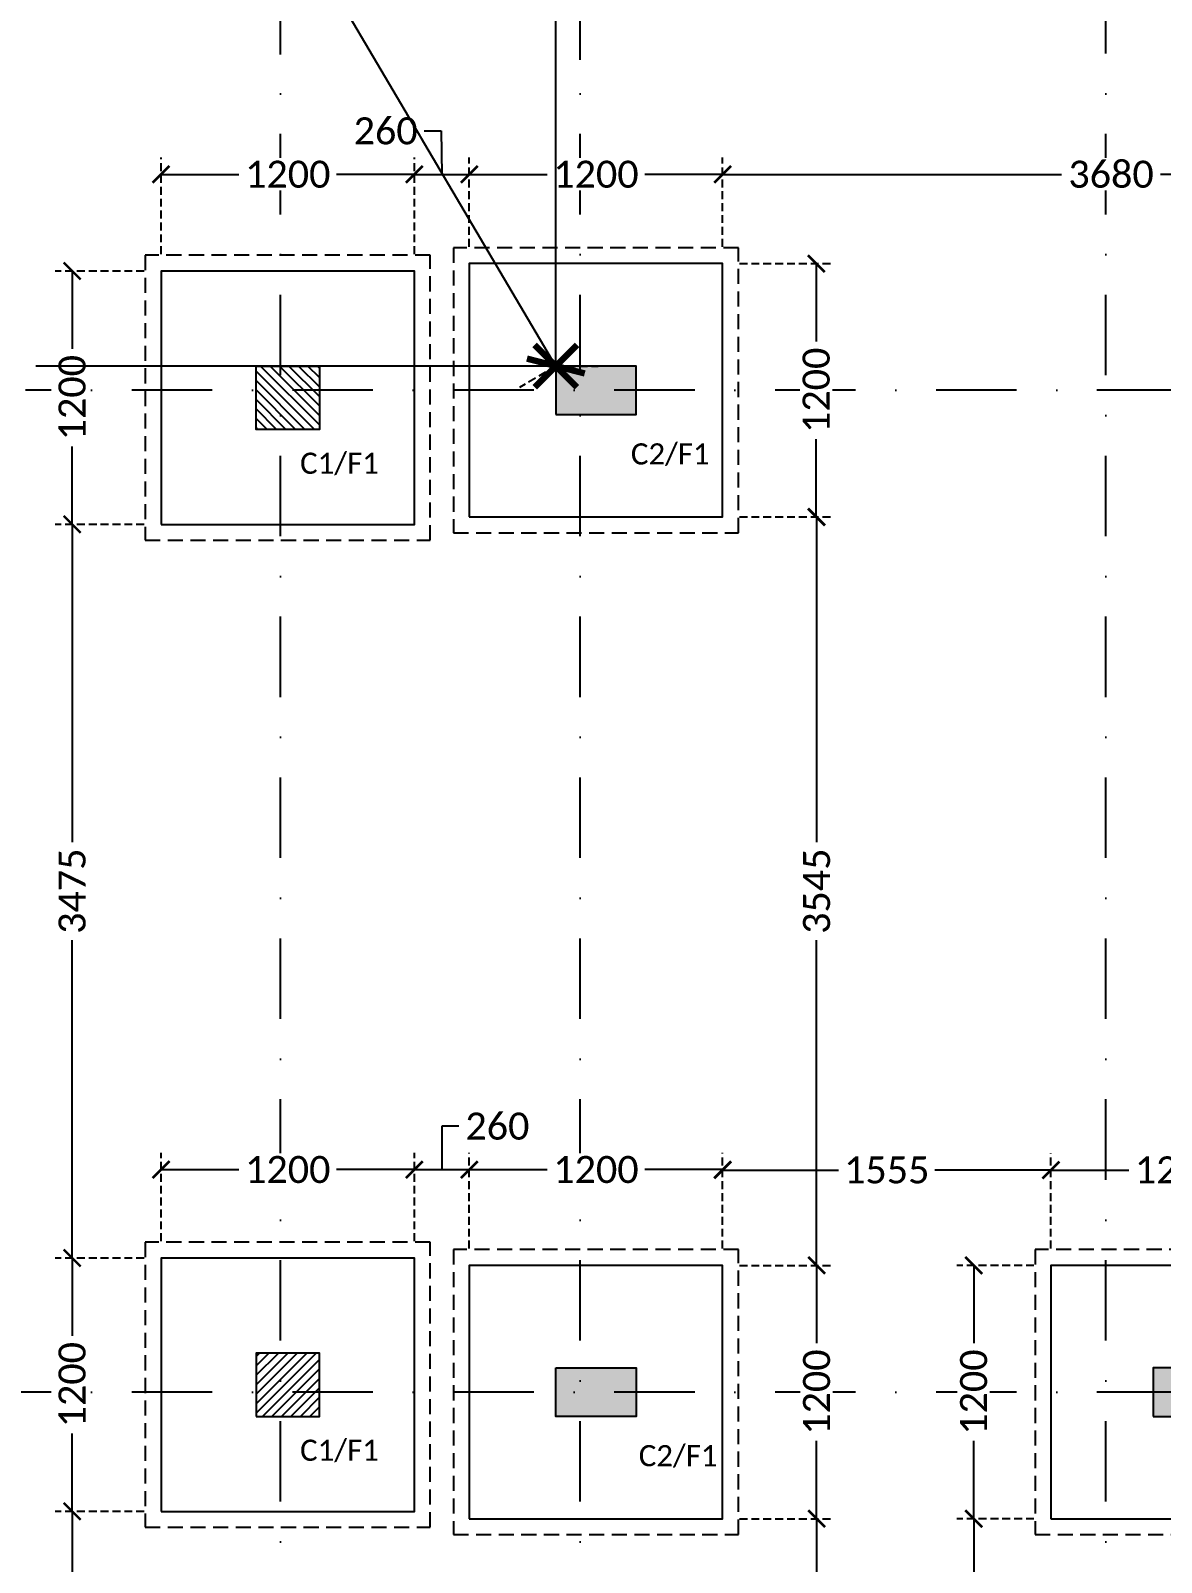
# Model space of a CAD drawing. Header units: millimetres. Extents: x -176651 to 954389, y -469666 to 486614.
# Drawn here: x 220254 to 225611, y 274068 to 281324 of the extents above; entities that cross this region are included whole.
import ezdxf
from ezdxf.xclip import XClip

# ---------------------------------------------------------------- set-up
doc = ezdxf.new("R2010")
doc.units = ezdxf.units.MM
doc.header["$LTSCALE"] = 150
doc.header["$XCLIPFRAME"] = 2
for name, pattern in [('3BHK-W(SB)$0$HIDDEN', [0.375, 0.25, -0.125]), ('DASHDOTX2', [50.8, 25.4, -12.7, 0, -12.7]), ('HIDDEN2', [4.7625, 3.175, -1.5875])]:
    doc.linetypes.add(name, pattern=pattern)
for name, color, linetype in [('ad-Column', 3, 'Continuous'), ('ad-Column Hatch', 125, 'Continuous'), ('ad-Footing line', 2, 'Continuous'), ('ad-Grid', 8, 'DASHDOTX2'), ('ad-PCC line', 8, 'HIDDEN2'), ('ad-RCC', 3, 'Continuous'), ('ad-RCC Hatch', 125, 'Continuous'), ('ad-Road', 2, 'Continuous'), ('ad-Road Hatch', 8, 'Continuous')]:
    doc.layers.add(name, color=color, linetype=linetype)
for name, color, linetype, true_color in [('ad-Dimension', 5, 'Continuous', 0x0000ff), ('ad-External Dimensions', 5, 'Continuous', 0x0000ff), ('ad-Foundation text', 6, 'Continuous', 0xff00ff)]:
    doc.layers.add(name, color=color, linetype=linetype, true_color=true_color)
doc.styles.get("Standard").update_dxf_attribs({"font": 'calibril.ttf'})
doc.dimstyles.new('A-75-DIM-INT (Framing)', dxfattribs={"dimscale": 100, "dimtxt": 1.6, "dimasz": 1, "dimexe": 1, "dimexo": 1, "dimgap": 0.5, "dimtad": 0, "dimdec": 0, "dimdsep": 46, "dimtxsty": 'Standard', "dimblk": 'ARCHTICK', "dimcen": 0.025, "dimclrd": 5, "dimclre": 5, "dimclrt": 256, "dimazin": 2, "dimtfac": 1, "dimtdec": 0, "dimtmove": 1, "dimatfit": 0, "dimldrblk": 'ARCHTICK', "dimfxl": 1, "dimfxlon": 1, "dimtfill": 1, "dimtolj": 1, "dimtzin": 0, "dimarcsym": 0})

# ---------------------------------------------------------------- blocks, each defined once
blk = doc.blocks.new('A$C4fb60e89')
at = {"layer": 'ad-Road Hatch', "ltscale": 5, "transparency": 33554687}
h = blk.add_hatch(dxfattribs=at)
h.set_pattern_fill('AR-HBONE', color=256, scale=15)
h.set_pattern_definition([(45, (-193247.7, -428758.8), (0, 2155.2615), [4572, -1524]), (135, (-192170.1, -427681.1), (2e-13, 2155.2615), [4572, -1524])])
h.paths.add_polyline_path([(175594.5, -250241), (169177.9, -249341.1), (167473.5, -249057.1), (167473.5, -138693.9), (101313.5, -138693.9), (101313.5, -199953.9), (101307.7, -237994.6), (101040.4, -268291), (101007.7, -280967.7), (101066.4, -293683.6), (101242.5, -311127.2), (100909.9, -319343.6), (100949.1, -333937.5), (100668.7, -366959.6), (100727.3, -390982.9), (100668.7, -404585.6), (100538.2, -420418.5), (100466.5, -428758.8), (92426.2, -427265.5), (92163.5, -427209.5), (92163.5, -321453.9), (24803.5, -321453.9), (24803.5, -412960.5), (15653.5, -411028.6), (15653.5, -321452.2), (-19535.1, -321452.2), (-34427.5, -319476.7), (-65207.4, -315394.6), (-171770.1, -301268.1), (-185853.9, -298333.1), (-193247.7, -296831.5), (-193244, -292907.6), (-191913.8, -285219.4), (-191838.8, -284678.8), (-183397.4, -286393.2), (-169722.9, -289242.8), (-53141.2, -304697.5), (-18730.1, -309262.2), (15653.3, -309262.2), (15653.5, 703.4), (24803.5, 1114.6), (24803.5, -129543.9), (92163.5, -129543.9), (92163.5, 15133.3), (101313.5, 17712.8), (101313.5, -129543.9), (167473.5, -129543.9), (167473.5, 35551.6), (175738, 37855), (175848.8, 28595.3), (175835.8, 25947.4), (175777.1, 14040.5), (175855.3, 2315.8), (175659.7, -18036.1), (175731.4, -34038.6), (175718.4, -46839.2), (175672.7, -63402.4), (175816.2, -82071.9), (175542.3, -106356), (175490.2, -124640.8), (175574.9, -145018.8), (175731.4, -168892), (175796.6, -181268.8), (175796.6, -192667.4), (175744.5, -208200.3), (175829.2, -223276.8), (175887.9, -234871.1)])
h.paths.add_polyline_path([(24803.5, -309263.9), (92163.5, -309263.9), (92163.5, -138693.9), (24803.5, -138693.9)], flags=16)
blk = doc.blocks.new("Plot's Boundary")
at = {"layer": 'ad-Road', "ltscale": 5}
blk.add_blockref('A$C4fb60e89', (191838.8, 428758.8), dxfattribs=at)
blk = doc.blocks.new('_ArchTick')
at = {"color": 0, "linetype": 'ByBlock', "const_width": 0.15}
blk.add_lwpolyline([(-0.5, -0.5), (0.5, 0.5)], dxfattribs=at)
blk = doc.blocks.new('*D345')
at = {"layer": 'ad-Dimension', "lineweight": -2}
for p, q in [((115, 15069.9), (115, 15574.3)), ((2605, 15194.2), (2605, 15574.3)), ((115, 15494.3), (1128, 15494.3)), ((2605, 15494.3), (1592, 15494.3))]:
    blk.add_line(p, q, dxfattribs=at)
at = {"layer": 'Defpoints', "color": 0}
for p in [(2605, 15494.3), (2605, 15114.2), (115, 14989.9)]:
    blk.add_point(p, dxfattribs=at)
at = {"layer": 'ad-Dimension', "lineweight": -2, "xscale": 80, "yscale": 80, "zscale": 80, "rotation": 180}
blk.add_blockref('_ArchTick', (115, 15494.3), dxfattribs=at)
at = {"layer": 'ad-Dimension', "lineweight": -2, "xscale": 80, "yscale": 80, "zscale": 80}
blk.add_blockref('_ArchTick', (2605, 15494.3), dxfattribs=at)
at = {"layer": 'ad-Dimension', "insert": (1360, 15494.3), "char_height": 128, "attachment_point": 5, "bg_fill": 3, "box_fill_scale": 1.1, "bg_fill_color": 257, "bg_fill_transparency": 0}
blk.add_mtext('\\A1;2490', dxfattribs=at)
blk = doc.blocks.new('*D346')
at = {"layer": 'ad-Dimension', "lineweight": -2}
for p, q in [((2695.2, 15754.6), (2775.2, 15754.6)), ((2775.2, 15754.6), (2775, 15494.3)), ((2605, 15171.2), (2605, 15574.3)), ((2945, 15194.2), (2945, 15574.3)), ((2605, 15494.3), (2945, 15494.3))]:
    blk.add_line(p, q, dxfattribs=at)
at = {"layer": 'Defpoints', "color": 0}
for p in [(2945, 15494.3), (2605, 15091.2), (2945, 15114.2)]:
    blk.add_point(p, dxfattribs=at)
at = {"layer": 'ad-Dimension', "lineweight": -2, "xscale": 80, "yscale": 80, "zscale": 80, "rotation": 180}
blk.add_blockref('_ArchTick', (2605, 15494.3), dxfattribs=at)
at = {"layer": 'ad-Dimension', "lineweight": -2, "xscale": 80, "yscale": 80, "zscale": 80}
blk.add_blockref('_ArchTick', (2945, 15494.3), dxfattribs=at)
at = {"layer": 'ad-Dimension', "insert": (2514.1, 15754.6), "char_height": 128, "attachment_point": 5, "bg_fill": 3, "box_fill_scale": 1.1, "bg_fill_color": 257, "bg_fill_transparency": 0}
blk.add_mtext('\\A1;340', dxfattribs=at)
blk = doc.blocks.new('*D343')
at = {"layer": 'ad-Dimension', "lineweight": -2}
for p, q in [((-1305, 15095.8), (-1305, 15573.5)), ((115, 15069.9), (115, 15573.5)), ((-1305, 15493.5), (-819.9, 15493.5)), ((115, 15493.5), (-370.1, 15493.5))]:
    blk.add_line(p, q, dxfattribs=at)
at = {"layer": 'Defpoints', "color": 0}
for p in [(-1305, 15493.5), (-1305, 15015.8), (115, 14989.9)]:
    blk.add_point(p, dxfattribs=at)
at = {"layer": 'ad-Dimension', "lineweight": -2, "xscale": 80, "yscale": 80, "zscale": 80, "rotation": 180}
blk.add_blockref('_ArchTick', (-1305, 15493.5), dxfattribs=at)
at = {"layer": 'ad-Dimension', "lineweight": -2, "xscale": 80, "yscale": 80, "zscale": 80}
blk.add_blockref('_ArchTick', (115, 15493.5), dxfattribs=at)
at = {"layer": 'ad-Dimension', "insert": (-595, 15493.5), "char_height": 128, "attachment_point": 5, "bg_fill": 3, "box_fill_scale": 1.1, "bg_fill_color": 257, "bg_fill_transparency": 0}
blk.add_mtext('\\A1;1420', dxfattribs=at)
blk = doc.blocks.new('zw$6AA0')
at = {"layer": 'ad-Column Hatch', "transparency": 33554687}
h = blk.add_hatch(color=256, dxfattribs=at)
h.dxf.hatch_style = 1
h.paths.add_polyline_path([(0, -230), (380, -230), (380, 0), (0, 0)])
at = {"layer": 'ad-Column'}
blk.add_lwpolyline([(0, -230), (380, -230), (380, 0), (0, 0)], close=True, dxfattribs=at)
blk = doc.blocks.new('zw$C199')
at = {"layer": 'ad-Column Hatch', "transparency": 33554687}
h = blk.add_hatch(color=256, dxfattribs=at)
h.dxf.hatch_style = 1
h.paths.add_polyline_path([(0, 0), (230, 0), (230, 230), (0, 230)])
at = {"layer": 'ad-Column'}
blk.add_lwpolyline([(0, 0), (230, 0), (230, 230), (0, 230)], close=True, dxfattribs=at)
blk = doc.blocks.new('A$C42b14ea2')
at = {"layer": 'ad-RCC Hatch', "transparency": 33554687}
h = blk.add_hatch(dxfattribs=at)
h.set_pattern_fill('ANSI31', color=256, scale=10)
h.set_pattern_definition([(45, (13250, 8645), (-22.45064, 22.45064), [])])
h.paths.add_polyline_path([(0, 0), (300, 0), (300, 300), (0, 300)])
at = {"layer": 'ad-RCC'}
blk.add_lwpolyline([(0, 0), (300, 0), (300, 300), (0, 300)], close=True, dxfattribs=at)
blk = doc.blocks.new('1625W_Columns')
at = {"layer": 'ad-Column'}
for name, p, rotation in [('zw$6AA0', (0, 13620), 359.9999999999993), ('zw$C199', (2830, 8645), 359.9999999999999)]:
    blk.add_blockref(name, p, dxfattribs=dict(at, rotation=rotation))
at = {"layer": 'ad-Column', "xscale": -1, "rotation": 179.9999999999999}
blk.add_blockref('zw$6AA0', (0, 8645), dxfattribs=at)
at = {"layer": 'ad-RCC', "xscale": -1, "rotation": 180}
blk.add_blockref('A$C42b14ea2', (-1420, 13620), dxfattribs=at)
at = {"layer": 'ad-RCC'}
blk.add_blockref('A$C42b14ea2', (-1420, 8645), dxfattribs=at)
blk = doc.blocks.new('*D25')
at = {"layer": 'ad-External Dimensions', "lineweight": -2}
for p, q in [((-623.1, 14733.3), (-543.1, 14733.3)), ((-543.1, 14733.3), (-540, 14527.9)), ((-670, 14527.9), (-410, 14527.9))]:
    blk.add_line(p, q, dxfattribs=at)
at = {"layer": 'ad-External Dimensions', "linetype": '3BHK-W(SB)$0$HIDDEN', "lineweight": -2}
for p, q in [((-670, 14150), (-670, 14607.9)), ((-410, 14185), (-410, 14607.9))]:
    blk.add_line(p, q, dxfattribs=at)
at = {"layer": 'Defpoints', "color": 0}
for p in [(-410, 14527.9), (-410, 14105), (-670, 14070)]:
    blk.add_point(p, dxfattribs=at)
at = {"layer": 'ad-External Dimensions', "lineweight": -2, "xscale": 80, "yscale": 80, "zscale": 80, "rotation": 180}
blk.add_blockref('_ArchTick', (-670, 14527.9), dxfattribs=at)
at = {"layer": 'ad-External Dimensions', "lineweight": -2, "xscale": 80, "yscale": 80, "zscale": 80}
blk.add_blockref('_ArchTick', (-410, 14527.9), dxfattribs=at)
at = {"layer": 'ad-External Dimensions', "insert": (-806.2, 14733.3), "char_height": 128, "attachment_point": 5, "bg_fill": 3, "box_fill_scale": 1.1, "bg_fill_color": 257, "bg_fill_transparency": 0}
blk.add_mtext('\\A1;260', dxfattribs=at)
blk = doc.blocks.new('*D26')
at = {"layer": 'ad-External Dimensions', "linetype": '3BHK-W(SB)$0$HIDDEN', "lineweight": -2}
for p, q in [((-410, 14185), (-410, 14607.9)), ((790, 14185), (790, 14607.9))]:
    blk.add_line(p, q, dxfattribs=at)
at = {"layer": 'ad-External Dimensions', "lineweight": -2}
for p, q in [((-410, 14527.9), (-41.2, 14527.9)), ((790, 14527.9), (421.2, 14527.9))]:
    blk.add_line(p, q, dxfattribs=at)
at = {"layer": 'Defpoints', "color": 0}
for p in [(790, 14527.9), (-410, 14105), (790, 14105)]:
    blk.add_point(p, dxfattribs=at)
at = {"layer": 'ad-External Dimensions', "lineweight": -2, "xscale": 80, "yscale": 80, "zscale": 80, "rotation": 180}
blk.add_blockref('_ArchTick', (-410, 14527.9), dxfattribs=at)
at = {"layer": 'ad-External Dimensions', "lineweight": -2, "xscale": 80, "yscale": 80, "zscale": 80}
blk.add_blockref('_ArchTick', (790, 14527.9), dxfattribs=at)
at = {"layer": 'ad-External Dimensions', "insert": (190, 14527.9), "char_height": 128, "attachment_point": 5, "bg_fill": 3, "box_fill_scale": 1.1, "bg_fill_color": 257, "bg_fill_transparency": 0}
blk.add_mtext('\\A1;1200', dxfattribs=at)
blk = doc.blocks.new('*D27')
at = {"layer": 'ad-External Dimensions', "linetype": '3BHK-W(SB)$0$HIDDEN', "lineweight": -2}
for p, q in [((-1870, 14150), (-1870, 14607.9)), ((-670, 14150), (-670, 14607.9))]:
    blk.add_line(p, q, dxfattribs=at)
at = {"layer": 'ad-External Dimensions', "lineweight": -2}
for p, q in [((-1870, 14527.9), (-1501.2, 14527.9)), ((-670, 14527.9), (-1038.8, 14527.9))]:
    blk.add_line(p, q, dxfattribs=at)
at = {"layer": 'Defpoints', "color": 0}
for p in [(-1870, 14527.9), (-1870, 14070), (-670, 14070)]:
    blk.add_point(p, dxfattribs=at)
at = {"layer": 'ad-External Dimensions', "lineweight": -2, "xscale": 80, "yscale": 80, "zscale": 80, "rotation": 180}
blk.add_blockref('_ArchTick', (-1870, 14527.9), dxfattribs=at)
at = {"layer": 'ad-External Dimensions', "lineweight": -2, "xscale": 80, "yscale": 80, "zscale": 80}
blk.add_blockref('_ArchTick', (-670, 14527.9), dxfattribs=at)
at = {"layer": 'ad-External Dimensions', "insert": (-1270, 14527.9), "char_height": 128, "attachment_point": 5, "bg_fill": 3, "box_fill_scale": 1.1, "bg_fill_color": 257, "bg_fill_transparency": 0}
blk.add_mtext('\\A1;1200', dxfattribs=at)
blk = doc.blocks.new('*D28')
at = {"layer": 'ad-External Dimensions', "linetype": '3BHK-W(SB)$0$HIDDEN', "lineweight": -2}
for p, q in [((790, 14185), (790, 14607.9)), ((4470, 14185), (4470, 14607.9))]:
    blk.add_line(p, q, dxfattribs=at)
at = {"layer": 'ad-External Dimensions', "lineweight": -2}
for p, q in [((790, 14527.9), (2395, 14527.9)), ((4470, 14527.9), (2865, 14527.9))]:
    blk.add_line(p, q, dxfattribs=at)
at = {"layer": 'Defpoints', "color": 0}
for p in [(4470, 14527.9), (790, 14105), (4470, 14105)]:
    blk.add_point(p, dxfattribs=at)
at = {"layer": 'ad-External Dimensions', "lineweight": -2, "xscale": 80, "yscale": 80, "zscale": 80, "rotation": 180}
blk.add_blockref('_ArchTick', (790, 14527.9), dxfattribs=at)
at = {"layer": 'ad-External Dimensions', "lineweight": -2, "xscale": 80, "yscale": 80, "zscale": 80}
blk.add_blockref('_ArchTick', (4470, 14527.9), dxfattribs=at)
at = {"layer": 'ad-External Dimensions', "insert": (2630, 14527.9), "char_height": 128, "attachment_point": 5, "bg_fill": 3, "box_fill_scale": 1.1, "bg_fill_color": 257, "bg_fill_transparency": 0}
blk.add_mtext('\\A1;3680', dxfattribs=at)
blk = doc.blocks.new('*D29')
at = {"layer": 'ad-External Dimensions', "linetype": '3BHK-W(SB)$0$HIDDEN', "lineweight": -2}
for p, q in [((-1950, 14070), (-2371.1, 14070)), ((-1950, 12870), (-2371.1, 12870))]:
    blk.add_line(p, q, dxfattribs=at)
at = {"layer": 'ad-External Dimensions', "lineweight": -2}
for p, q in [((-2291.1, 14070), (-2291.1, 13701.2)), ((-2291.1, 12870), (-2291.1, 13238.8))]:
    blk.add_line(p, q, dxfattribs=at)
at = {"layer": 'Defpoints', "color": 0}
for p in [(-1870, 14070), (-2291.1, 12870), (-1870, 12870)]:
    blk.add_point(p, dxfattribs=at)
at = {"layer": 'ad-External Dimensions', "lineweight": -2, "xscale": 80, "yscale": 80, "zscale": 80}
for p, rotation in [((-2291.1, 14070), 90), ((-2291.1, 12870), 270)]:
    blk.add_blockref('_ArchTick', p, dxfattribs=dict(at, rotation=rotation))
at = {"layer": 'ad-External Dimensions', "insert": (-2291.1, 13470), "char_height": 128, "attachment_point": 5, "rotation": 90, "bg_fill": 3, "box_fill_scale": 1.1, "bg_fill_color": 257, "bg_fill_transparency": 0}
blk.add_mtext('\\A1;1200', dxfattribs=at)
blk = doc.blocks.new('*D30')
at = {"layer": 'ad-External Dimensions', "linetype": '3BHK-W(SB)$0$HIDDEN', "lineweight": -2}
for p, q in [((-1950, 12870), (-2371.1, 12870)), ((-1950, 9395), (-2371.1, 9395))]:
    blk.add_line(p, q, dxfattribs=at)
at = {"layer": 'ad-External Dimensions', "lineweight": -2}
for p, q in [((-2291.1, 12870), (-2291.1, 11364.7)), ((-2291.1, 9395), (-2291.1, 10900.3))]:
    blk.add_line(p, q, dxfattribs=at)
at = {"layer": 'Defpoints', "color": 0}
for p in [(-1870, 12870), (-2291.1, 9395), (-1870, 9395)]:
    blk.add_point(p, dxfattribs=at)
at = {"layer": 'ad-External Dimensions', "lineweight": -2, "xscale": 80, "yscale": 80, "zscale": 80}
for p, rotation in [((-2291.1, 12870), 90), ((-2291.1, 9395), 270)]:
    blk.add_blockref('_ArchTick', p, dxfattribs=dict(at, rotation=rotation))
at = {"layer": 'ad-External Dimensions', "insert": (-2291.1, 11132.5), "char_height": 128, "attachment_point": 5, "rotation": 90, "bg_fill": 3, "box_fill_scale": 1.1, "bg_fill_color": 257, "bg_fill_transparency": 0}
blk.add_mtext('\\A1;3475', dxfattribs=at)
blk = doc.blocks.new('*D31')
at = {"layer": 'ad-External Dimensions', "linetype": '3BHK-W(SB)$0$HIDDEN', "lineweight": -2}
for p, q in [((-1950, 9395), (-2371.1, 9395)), ((-1950, 8195), (-2371.1, 8195))]:
    blk.add_line(p, q, dxfattribs=at)
at = {"layer": 'ad-External Dimensions', "lineweight": -2}
for p, q in [((-2291.1, 9395), (-2291.1, 9026.2)), ((-2291.1, 8195), (-2291.1, 8563.8))]:
    blk.add_line(p, q, dxfattribs=at)
at = {"layer": 'Defpoints', "color": 0}
for p in [(-1870, 9395), (-2291.1, 8195), (-1870, 8195)]:
    blk.add_point(p, dxfattribs=at)
at = {"layer": 'ad-External Dimensions', "lineweight": -2, "xscale": 80, "yscale": 80, "zscale": 80}
for p, rotation in [((-2291.1, 9395), 90), ((-2291.1, 8195), 270)]:
    blk.add_blockref('_ArchTick', p, dxfattribs=dict(at, rotation=rotation))
at = {"layer": 'ad-External Dimensions', "insert": (-2291.1, 8795), "char_height": 128, "attachment_point": 5, "rotation": 90, "bg_fill": 3, "box_fill_scale": 1.1, "bg_fill_color": 257, "bg_fill_transparency": 0}
blk.add_mtext('\\A1;1200', dxfattribs=at)
blk = doc.blocks.new('*D32')
at = {"layer": 'ad-External Dimensions', "linetype": '3BHK-W(SB)$0$HIDDEN', "lineweight": -2}
for p, q in [((-1950, 8195), (-2371.1, 8195)), ((-1491.1, 5230), (-2371.1, 5230))]:
    blk.add_line(p, q, dxfattribs=at)
at = {"layer": 'ad-External Dimensions', "lineweight": -2}
for p, q in [((-2291.1, 8195), (-2291.1, 6944)), ((-2291.1, 5230), (-2291.1, 6481))]:
    blk.add_line(p, q, dxfattribs=at)
at = {"layer": 'Defpoints', "color": 0}
for p in [(-1870, 8195), (-2291.1, 5230), (-410, 5230)]:
    blk.add_point(p, dxfattribs=at)
at = {"layer": 'ad-External Dimensions', "lineweight": -2, "xscale": 80, "yscale": 80, "zscale": 80}
for p, rotation in [((-2291.1, 8195), 90), ((-2291.1, 5230), 270)]:
    blk.add_blockref('_ArchTick', p, dxfattribs=dict(at, rotation=rotation))
at = {"layer": 'ad-External Dimensions', "insert": (-2291.1, 6712.5), "char_height": 128, "attachment_point": 5, "rotation": 90, "bg_fill": 3, "box_fill_scale": 1.1, "bg_fill_color": 257, "bg_fill_transparency": 0}
blk.add_mtext('\\A1;2965', dxfattribs=at)
blk = doc.blocks.new('*D56')
at = {"layer": 'ad-External Dimensions', "linetype": '3BHK-W(SB)$0$HIDDEN', "lineweight": -2}
for p, q in [((870, 8160), (1315.5, 8160)), ((870, 5230), (1315.5, 5230))]:
    blk.add_line(p, q, dxfattribs=at)
at = {"layer": 'ad-External Dimensions', "lineweight": -2}
for p, q in [((1235.5, 8160), (1235.5, 6929.2)), ((1235.5, 5230), (1235.5, 6460.8))]:
    blk.add_line(p, q, dxfattribs=at)
at = {"layer": 'Defpoints', "color": 0}
for p in [(790, 8160), (790, 5230), (1235.5, 5230)]:
    blk.add_point(p, dxfattribs=at)
at = {"layer": 'ad-External Dimensions', "lineweight": -2, "xscale": 80, "yscale": 80, "zscale": 80}
for p, rotation in [((1235.5, 8160), 90), ((1235.5, 5230), 270)]:
    blk.add_blockref('_ArchTick', p, dxfattribs=dict(at, rotation=rotation))
at = {"layer": 'ad-External Dimensions', "insert": (1235.5, 6695), "char_height": 128, "attachment_point": 5, "rotation": 90, "bg_fill": 3, "box_fill_scale": 1.1, "bg_fill_color": 257, "bg_fill_transparency": 0}
blk.add_mtext('\\A1;2930', dxfattribs=at)
blk = doc.blocks.new('*D57')
at = {"layer": 'ad-External Dimensions', "linetype": '3BHK-W(SB)$0$HIDDEN', "lineweight": -2}
for p, q in [((870, 12905), (1315.5, 12905)), ((870, 9360), (1315.5, 9360))]:
    blk.add_line(p, q, dxfattribs=at)
at = {"layer": 'ad-External Dimensions', "lineweight": -2}
for p, q in [((1235.5, 12905), (1235.5, 11364.7)), ((1235.5, 9360), (1235.5, 10900.3))]:
    blk.add_line(p, q, dxfattribs=at)
at = {"layer": 'Defpoints', "color": 0}
for p in [(790, 12905), (790, 9360), (1235.5, 9360)]:
    blk.add_point(p, dxfattribs=at)
at = {"layer": 'ad-External Dimensions', "lineweight": -2, "xscale": 80, "yscale": 80, "zscale": 80}
for p, rotation in [((1235.5, 12905), 90), ((1235.5, 9360), 270)]:
    blk.add_blockref('_ArchTick', p, dxfattribs=dict(at, rotation=rotation))
at = {"layer": 'ad-External Dimensions', "insert": (1235.5, 11132.5), "char_height": 128, "attachment_point": 5, "rotation": 90, "bg_fill": 3, "box_fill_scale": 1.1, "bg_fill_color": 257, "bg_fill_transparency": 0}
blk.add_mtext('\\A1;3545', dxfattribs=at)
blk = doc.blocks.new('*D58')
at = {"layer": 'ad-External Dimensions', "linetype": '3BHK-W(SB)$0$HIDDEN', "lineweight": -2}
for p, q in [((870, 14105), (1313.6, 14105)), ((870, 12905), (1313.6, 12905))]:
    blk.add_line(p, q, dxfattribs=at)
at = {"layer": 'ad-External Dimensions', "lineweight": -2}
for p, q in [((1233.6, 14105), (1233.6, 13736.2)), ((1233.6, 12905), (1233.6, 13273.8))]:
    blk.add_line(p, q, dxfattribs=at)
at = {"layer": 'Defpoints', "color": 0}
for p in [(790, 14105), (1233.6, 14105), (790, 12905)]:
    blk.add_point(p, dxfattribs=at)
at = {"layer": 'ad-External Dimensions', "lineweight": -2, "xscale": 80, "yscale": 80, "zscale": 80}
for p, rotation in [((1233.6, 14105), 90), ((1233.6, 12905), 270)]:
    blk.add_blockref('_ArchTick', p, dxfattribs=dict(at, rotation=rotation))
at = {"layer": 'ad-External Dimensions', "insert": (1233.6, 13505), "char_height": 128, "attachment_point": 5, "rotation": 90, "bg_fill": 3, "box_fill_scale": 1.1, "bg_fill_color": 257, "bg_fill_transparency": 0}
blk.add_mtext('\\A1;1200', dxfattribs=at)
blk = doc.blocks.new('*D73')
at = {"layer": 'ad-External Dimensions', "linetype": '3BHK-W(SB)$0$HIDDEN', "lineweight": -2}
for p, q in [((-1870, 9475), (-1870, 9893.7)), ((-670, 9475), (-670, 9893.7))]:
    blk.add_line(p, q, dxfattribs=at)
at = {"layer": 'ad-External Dimensions', "lineweight": -2}
for p, q in [((-1870, 9813.7), (-1501.2, 9813.7)), ((-670, 9813.7), (-1038.8, 9813.7))]:
    blk.add_line(p, q, dxfattribs=at)
at = {"layer": 'Defpoints', "color": 0}
for p in [(-1870, 9813.7), (-1870, 9395), (-670, 9395)]:
    blk.add_point(p, dxfattribs=at)
at = {"layer": 'ad-External Dimensions', "lineweight": -2, "xscale": 80, "yscale": 80, "zscale": 80, "rotation": 180}
blk.add_blockref('_ArchTick', (-1870, 9813.7), dxfattribs=at)
at = {"layer": 'ad-External Dimensions', "lineweight": -2, "xscale": 80, "yscale": 80, "zscale": 80}
blk.add_blockref('_ArchTick', (-670, 9813.7), dxfattribs=at)
at = {"layer": 'ad-External Dimensions', "insert": (-1270, 9813.7), "char_height": 128, "attachment_point": 5, "bg_fill": 3, "box_fill_scale": 1.1, "bg_fill_color": 257, "bg_fill_transparency": 0}
blk.add_mtext('\\A1;1200', dxfattribs=at)
blk = doc.blocks.new('*D85')
at = {"layer": 'ad-External Dimensions', "linetype": '3BHK-W(SB)$0$HIDDEN', "lineweight": -2}
for p, q in [((-410, 9440), (-410, 9893.7)), ((790, 9440), (790, 9893.7))]:
    blk.add_line(p, q, dxfattribs=at)
at = {"layer": 'ad-External Dimensions', "lineweight": -2}
for p, q in [((-410, 9813.7), (-41.2, 9813.7)), ((790, 9813.7), (421.2, 9813.7))]:
    blk.add_line(p, q, dxfattribs=at)
at = {"layer": 'Defpoints', "color": 0}
for p in [(790, 9813.7), (-410, 9360), (790, 9360)]:
    blk.add_point(p, dxfattribs=at)
at = {"layer": 'ad-External Dimensions', "lineweight": -2, "xscale": 80, "yscale": 80, "zscale": 80, "rotation": 180}
blk.add_blockref('_ArchTick', (-410, 9813.7), dxfattribs=at)
at = {"layer": 'ad-External Dimensions', "lineweight": -2, "xscale": 80, "yscale": 80, "zscale": 80}
blk.add_blockref('_ArchTick', (790, 9813.7), dxfattribs=at)
at = {"layer": 'ad-External Dimensions', "insert": (190, 9813.7), "char_height": 128, "attachment_point": 5, "bg_fill": 3, "box_fill_scale": 1.1, "bg_fill_color": 257, "bg_fill_transparency": 0}
blk.add_mtext('\\A1;1200', dxfattribs=at)
blk = doc.blocks.new('*D86')
at = {"layer": 'ad-External Dimensions', "lineweight": -2}
for p, q in [((-460, 10019.1), (-540, 10019.1)), ((-540, 10019.1), (-540, 9813.7)), ((-670, 9813.7), (-410, 9813.7))]:
    blk.add_line(p, q, dxfattribs=at)
at = {"layer": 'ad-External Dimensions', "linetype": '3BHK-W(SB)$0$HIDDEN', "lineweight": -2}
for p, q in [((-670, 9475), (-670, 9893.7)), ((-410, 9440), (-410, 9893.7))]:
    blk.add_line(p, q, dxfattribs=at)
at = {"layer": 'Defpoints', "color": 0}
for p in [(-410, 9813.7), (-670, 9395), (-410, 9360)]:
    blk.add_point(p, dxfattribs=at)
at = {"layer": 'ad-External Dimensions', "lineweight": -2, "xscale": 80, "yscale": 80, "zscale": 80, "rotation": 180}
blk.add_blockref('_ArchTick', (-670, 9813.7), dxfattribs=at)
at = {"layer": 'ad-External Dimensions', "lineweight": -2, "xscale": 80, "yscale": 80, "zscale": 80}
blk.add_blockref('_ArchTick', (-410, 9813.7), dxfattribs=at)
at = {"layer": 'ad-External Dimensions', "insert": (-276.9, 10019.1), "char_height": 128, "attachment_point": 5, "bg_fill": 3, "box_fill_scale": 1.1, "bg_fill_color": 257, "bg_fill_transparency": 0}
blk.add_mtext('\\A1;260', dxfattribs=at)
blk = doc.blocks.new('*D87')
at = {"layer": 'ad-External Dimensions', "linetype": '3BHK-W(SB)$0$HIDDEN', "lineweight": -2}
for p, q in [((790, 9440), (790, 9891.8)), ((2345, 9440), (2345, 9891.8))]:
    blk.add_line(p, q, dxfattribs=at)
at = {"layer": 'ad-External Dimensions', "lineweight": -2}
for p, q in [((790, 9811.8), (1339, 9811.8)), ((2345, 9811.8), (1796, 9811.8))]:
    blk.add_line(p, q, dxfattribs=at)
at = {"layer": 'Defpoints', "color": 0}
for p in [(2345, 9811.8), (790, 9360), (2345, 9360)]:
    blk.add_point(p, dxfattribs=at)
at = {"layer": 'ad-External Dimensions', "lineweight": -2, "xscale": 80, "yscale": 80, "zscale": 80, "rotation": 180}
blk.add_blockref('_ArchTick', (790, 9811.8), dxfattribs=at)
at = {"layer": 'ad-External Dimensions', "lineweight": -2, "xscale": 80, "yscale": 80, "zscale": 80}
blk.add_blockref('_ArchTick', (2345, 9811.8), dxfattribs=at)
at = {"layer": 'ad-External Dimensions', "insert": (1567.5, 9811.8), "char_height": 128, "attachment_point": 5, "bg_fill": 3, "box_fill_scale": 1.1, "bg_fill_color": 257, "bg_fill_transparency": 0}
blk.add_mtext('\\A1;1555', dxfattribs=at)
blk = doc.blocks.new('*D88')
at = {"layer": 'ad-External Dimensions', "linetype": '3BHK-W(SB)$0$HIDDEN', "lineweight": -2}
for p, q in [((2345, 9440), (2345, 9891.8)), ((3545, 9440), (3545, 9891.8))]:
    blk.add_line(p, q, dxfattribs=at)
at = {"layer": 'ad-External Dimensions', "lineweight": -2}
for p, q in [((2345, 9811.8), (2713.8, 9811.8)), ((3545, 9811.8), (3176.2, 9811.8))]:
    blk.add_line(p, q, dxfattribs=at)
at = {"layer": 'Defpoints', "color": 0}
for p in [(3545, 9811.8), (2345, 9360), (3545, 9360)]:
    blk.add_point(p, dxfattribs=at)
at = {"layer": 'ad-External Dimensions', "lineweight": -2, "xscale": 80, "yscale": 80, "zscale": 80, "rotation": 180}
blk.add_blockref('_ArchTick', (2345, 9811.8), dxfattribs=at)
at = {"layer": 'ad-External Dimensions', "lineweight": -2, "xscale": 80, "yscale": 80, "zscale": 80}
blk.add_blockref('_ArchTick', (3545, 9811.8), dxfattribs=at)
at = {"layer": 'ad-External Dimensions', "insert": (2945, 9811.8), "char_height": 128, "attachment_point": 5, "bg_fill": 3, "box_fill_scale": 1.1, "bg_fill_color": 257, "bg_fill_transparency": 0}
blk.add_mtext('\\A1;1200', dxfattribs=at)
blk = doc.blocks.new('*D108')
at = {"layer": 'ad-External Dimensions', "linetype": '3BHK-W(SB)$0$HIDDEN', "lineweight": -2}
for p, q in [((870, 9360), (1315.5, 9360)), ((870, 8160), (1315.5, 8160))]:
    blk.add_line(p, q, dxfattribs=at)
at = {"layer": 'ad-External Dimensions', "lineweight": -2}
for p, q in [((1235.5, 9360), (1235.5, 8991.2)), ((1235.5, 8160), (1235.5, 8528.8))]:
    blk.add_line(p, q, dxfattribs=at)
at = {"layer": 'Defpoints', "color": 0}
for p in [(790, 9360), (1235.5, 9360), (790, 8160)]:
    blk.add_point(p, dxfattribs=at)
at = {"layer": 'ad-External Dimensions', "lineweight": -2, "xscale": 80, "yscale": 80, "zscale": 80}
for p, rotation in [((1235.5, 9360), 90), ((1235.5, 8160), 270)]:
    blk.add_blockref('_ArchTick', p, dxfattribs=dict(at, rotation=rotation))
at = {"layer": 'ad-External Dimensions', "insert": (1235.5, 8760), "char_height": 128, "attachment_point": 5, "rotation": 90, "bg_fill": 3, "box_fill_scale": 1.1, "bg_fill_color": 257, "bg_fill_transparency": 0}
blk.add_mtext('\\A1;1200', dxfattribs=at)
blk = doc.blocks.new('*D110')
at = {"layer": 'ad-External Dimensions', "linetype": '3BHK-W(SB)$0$HIDDEN', "lineweight": -2}
for p, q in [((2265, 9360), (1899.4, 9360)), ((2265, 8160), (1899.4, 8160))]:
    blk.add_line(p, q, dxfattribs=at)
at = {"layer": 'ad-External Dimensions', "lineweight": -2}
for p, q in [((1979.4, 9360), (1979.4, 8991.2)), ((1979.4, 8160), (1979.4, 8528.8))]:
    blk.add_line(p, q, dxfattribs=at)
at = {"layer": 'Defpoints', "color": 0}
for p in [(2345, 9360), (1979.4, 8160), (2345, 8160)]:
    blk.add_point(p, dxfattribs=at)
at = {"layer": 'ad-External Dimensions', "lineweight": -2, "xscale": 80, "yscale": 80, "zscale": 80}
for p, rotation in [((1979.4, 9360), 90), ((1979.4, 8160), 270)]:
    blk.add_blockref('_ArchTick', p, dxfattribs=dict(at, rotation=rotation))
at = {"layer": 'ad-External Dimensions', "insert": (1979.4, 8760), "char_height": 128, "attachment_point": 5, "rotation": 90, "bg_fill": 3, "box_fill_scale": 1.1, "bg_fill_color": 257, "bg_fill_transparency": 0}
blk.add_mtext('\\A1;1200', dxfattribs=at)
blk = doc.blocks.new('*D111')
at = {"layer": 'ad-External Dimensions', "linetype": '3BHK-W(SB)$0$HIDDEN', "lineweight": -2}
for p, q in [((2265, 8160), (1899.4, 8160)), ((2265, 5230), (1899.4, 5230))]:
    blk.add_line(p, q, dxfattribs=at)
at = {"layer": 'ad-External Dimensions', "lineweight": -2}
for p, q in [((1979.4, 8160), (1979.4, 6929.2)), ((1979.4, 5230), (1979.4, 6460.8))]:
    blk.add_line(p, q, dxfattribs=at)
at = {"layer": 'Defpoints', "color": 0}
for p in [(2345, 8160), (1979.4, 5230), (2345, 5230)]:
    blk.add_point(p, dxfattribs=at)
at = {"layer": 'ad-External Dimensions', "lineweight": -2, "xscale": 80, "yscale": 80, "zscale": 80}
for p, rotation in [((1979.4, 8160), 90), ((1979.4, 5230), 270)]:
    blk.add_blockref('_ArchTick', p, dxfattribs=dict(at, rotation=rotation))
at = {"layer": 'ad-External Dimensions', "insert": (1979.4, 6695), "char_height": 128, "attachment_point": 5, "rotation": 90, "bg_fill": 3, "box_fill_scale": 1.1, "bg_fill_color": 257, "bg_fill_transparency": 0}
blk.add_mtext('\\A1;2930', dxfattribs=at)
blk = doc.blocks.new('A$C26f4352e')
at = {"layer": 'ad-Foundation text', "char_height": 100, "width": 349.312, "attachment_point": 5}
for s, insert in [('\\pxt5;C2/F1', (-11578, -419.5)), ('\\pxt5;C1/F1', (-13145, -463.7)), ('\\pxt5;C1/F1', (-13145, -5138.7)), ('\\pxt5;C2/F1', (-11540.7, -5164.5))]:
    blk.add_mtext(s, dxfattribs=dict(at, insert=insert))
blk = doc.blocks.new('A$Cf8271b05')
at = {"layer": 'ad-Footing line'}
for points in [[(-1870, -520), (-670, -520), (-670, 680), (-1870, 680)], [(-410, -485), (790, -485), (790, 715), (-410, 715)], [(-1870, -5195), (-670, -5195), (-670, -3995), (-1870, -3995)], [(-410, -5230), (790, -5230), (790, -4030), (-410, -4030)], [(2345, -5230), (3545, -5230), (3545, -4030), (2345, -4030)]]:
    blk.add_lwpolyline(points, close=True, dxfattribs=at)
at = {"layer": 'ad-PCC line', "ltscale": 0.15}
for points in [[(-1945, -595), (-595, -595), (-595, 755), (-1945, 755)], [(-485, -560), (865, -560), (865, 790), (-485, 790)], [(-1945, -5270), (-595, -5270), (-595, -3920), (-1945, -3920)], [(-485, -5305), (865, -5305), (865, -3955), (-485, -3955)], [(2270, -5305), (3620, -5305), (3620, -3955), (2270, -3955)]]:
    blk.add_lwpolyline(points, close=True, dxfattribs=at)
blk = doc.blocks.new('*D19')
at = {"layer": 'ad-Dimension', "linetype": '3BHK-W(SB)$0$HIDDEN', "lineweight": -2, "transparency": 16777216}
for p, q in [((216642.3, 281734.9), (216642.3, 279534.9)), ((222742.3, 279734.9), (222742.3, 279934.9))]:
    blk.add_line(p, q, dxfattribs=at)
at = {"layer": 'ad-Dimension', "lineweight": -2, "transparency": 16777216}
for p, q in [((216642.3, 279734.9), (219105.6, 279734.9)), ((222742.3, 279734.9), (220278.9, 279734.9))]:
    blk.add_line(p, q, dxfattribs=at)
at = {"layer": 'Defpoints', "color": 0, "transparency": 16777216}
for p in [(216642.3, 290064.9), (216642.3, 279734.9), (222742.3, 279734.9)]:
    blk.add_point(p, dxfattribs=at)
at = {"layer": 'ad-Dimension', "lineweight": -2, "transparency": 16777216, "xscale": 200, "yscale": 200, "zscale": 200, "rotation": 180}
blk.add_blockref('_ArchTick', (216642.3, 279734.9), dxfattribs=at)
at = {"layer": 'ad-Dimension', "lineweight": -2, "transparency": 16777216, "xscale": 200, "yscale": 200, "zscale": 200}
blk.add_blockref('_ArchTick', (222742.3, 279734.9), dxfattribs=at)
at = {"layer": 'ad-Dimension', "transparency": 16777216, "insert": (219692.3, 279734.9), "char_height": 320, "attachment_point": 5, "bg_fill": 3, "box_fill_scale": 1.1, "bg_fill_color": 256, "bg_fill_true_color": 13158600, "bg_fill_transparency": 0}
blk.add_mtext('\\A1;6100', dxfattribs=at)
blk = doc.blocks.new('*D20')
at = {"layer": 'ad-Dimension', "linetype": '3BHK-W(SB)$0$HIDDEN', "lineweight": -2, "transparency": 16777216}
for p, q in [((220742.3, 290064.9), (222942.3, 290064.9)), ((222742.3, 279734.9), (222942.3, 279734.9))]:
    blk.add_line(p, q, dxfattribs=at)
at = {"layer": 'ad-Dimension', "lineweight": -2, "transparency": 16777216}
for p, q in [((222742.3, 290064.9), (222742.3, 285605.7)), ((222742.3, 279734.9), (222742.3, 284194.1))]:
    blk.add_line(p, q, dxfattribs=at)
at = {"layer": 'Defpoints', "color": 0, "transparency": 16777216}
for p in [(216642.3, 290064.9), (222742.3, 290064.9), (222742.3, 279734.9)]:
    blk.add_point(p, dxfattribs=at)
at = {"layer": 'ad-Dimension', "lineweight": -2, "transparency": 16777216, "xscale": 200, "yscale": 200, "zscale": 200}
for p, rotation in [((222742.3, 290064.9), 90), ((222742.3, 279734.9), 270)]:
    blk.add_blockref('_ArchTick', p, dxfattribs=dict(at, rotation=rotation))
at = {"layer": 'ad-Dimension', "transparency": 16777216, "insert": (222742.3, 284899.9), "char_height": 320, "attachment_point": 5, "rotation": 90, "bg_fill": 3, "box_fill_scale": 1.1, "bg_fill_color": 256, "bg_fill_true_color": 13158600, "bg_fill_transparency": 0}
blk.add_mtext('\\A1;10330', dxfattribs=at)
blk = doc.blocks.new('*D21')
at = {"layer": 'ad-Dimension', "linetype": '3BHK-W(SB)$0$HIDDEN', "lineweight": -2, "transparency": 16777216}
for p, q in [((216642.3, 290064.9), (216470.1, 289963.2)), ((222742.3, 279734.9), (222570.1, 279633.2))]:
    blk.add_line(p, q, dxfattribs=at)
at = {"layer": 'ad-Dimension', "lineweight": -2, "transparency": 16777216}
for p, q in [((216642.3, 290064.9), (219334.8, 285505.2)), ((222742.3, 279734.9), (220049.7, 284294.6))]:
    blk.add_line(p, q, dxfattribs=at)
at = {"layer": 'Defpoints', "color": 0, "transparency": 16777216}
for p in [(216642.3, 290064.9), (216642.3, 290064.9), (222742.3, 279734.9)]:
    blk.add_point(p, dxfattribs=at)
at = {"layer": 'ad-Dimension', "lineweight": -2, "transparency": 16777216, "xscale": 200, "yscale": 200, "zscale": 200}
for p, rotation in [((216642.3, 290064.9), 120.5624059564926), ((222742.3, 279734.9), 300.5624059564926)]:
    blk.add_blockref('_ArchTick', p, dxfattribs=dict(at, rotation=rotation))
at = {"layer": 'ad-Dimension', "transparency": 16777216, "insert": (219692.3, 284899.9), "char_height": 320, "attachment_point": 5, "rotation": 300.56241, "bg_fill": 3, "box_fill_scale": 1.1, "bg_fill_color": 256, "bg_fill_true_color": 13158600, "bg_fill_transparency": 0}
blk.add_mtext('\\A1;11997', dxfattribs=at)
blk = doc.blocks.new('1625W_Grid')
at = {"layer": 'ad-Grid', "ltscale": 0.1}
for points in [[(-1305, -3190), (-1305, 15870)], [(115, -3190), (115, 15870)], [(2605, -3190), (2605, 15870)], [(15900, 13505), (-3780, 13505)], [(15900, 8760), (-3780, 8760)]]:
    blk.add_lwpolyline(points, dxfattribs=at)
at = {"layer": 'ad-Dimension'}
dim = blk.add_linear_dim(base=(2605, 15494.3), p1=(115, 14989.9), p2=(2605, 15114.2), dimstyle='A-75-DIM-INT (Framing)', override={"dimscale": 80, "dimblk": 'ArchTick', "dimclrd": 256, "dimclre": 256, "dimfxl": 10, "dimtfill": 1, "dimtfillclr": 0}, dxfattribs=at)
dim.commit()
dim.dimension.update_dxf_attribs({"geometry": '*D345', "text_midpoint": (1360, 15494.3)})
dim = blk.add_linear_dim(base=(2945, 15494.3), p1=(2605, 15091.2), p2=(2945, 15114.2), dimstyle='A-75-DIM-INT (Framing)', override={"dimscale": 80, "dimblk": 'ArchTick', "dimclrd": 256, "dimclre": 256, "dimfxl": 10, "dimtfill": 1, "dimtfillclr": 0}, dxfattribs=at)
dim.commit()
dim.dimension.update_dxf_attribs({"geometry": '*D346', "text_midpoint": (2655.2, 15754.6), "dimtype": 128})
dim = blk.add_linear_dim(base=(-1305, 15493.5), p1=(115, 14989.9), p2=(-1305, 15015.8), dimstyle='A-75-DIM-INT (Framing)', override={"dimscale": 80, "dimclrd": 256, "dimclre": 256, "dimfxl": 10}, dxfattribs=at)
dim.commit()
dim.dimension.update_dxf_attribs({"geometry": '*D343', "text_midpoint": (-595, 15493.5)})
blk = doc.blocks.new('A$Cfdb12340')
at = {"layer": 'ad-External Dimensions'}
dim = blk.add_linear_dim(base=(-410, 14527.9), p1=(-670, 14070), p2=(-410, 14105), dimstyle='A-75-DIM-INT (Framing)', override={"dimscale": 80, "dimclrd": 256, "dimclre": 256, "dimfxl": 10}, dxfattribs=at)
dim.commit()
dim.dimension.update_dxf_attribs({"geometry": '*D25', "text_midpoint": (-663.1, 14733.3), "dimtype": 128})
dim = blk.add_linear_dim(base=(790, 9813.7), p1=(-410, 9360), p2=(790, 9360), dimstyle='A-75-DIM-INT (Framing)', override={"dimscale": 80, "dimclrd": 256, "dimclre": 256, "dimfxl": 10}, dxfattribs=at)
dim.commit()
dim.dimension.update_dxf_attribs({"geometry": '*D85', "text_midpoint": (190, 9813.7)})
for base, p1, p2, picture, middle in [((-1870, 14527.9), (-670, 14070), (-1870, 14070), '*D27', (-1270, 14527.9)), ((790, 14527.9), (-410, 14105), (790, 14105), '*D26', (190, 14527.9)), ((2345, 9811.8), (790, 9360), (2345, 9360), '*D87', (1567.5, 9811.8))]:
    dim = blk.add_linear_dim(base=base, p1=p1, p2=p2, dimstyle='A-75-DIM-INT (Framing)', override={"dimscale": 80, "dimclrd": 256, "dimclre": 256, "dimfxl": 10}, dxfattribs=at)
    dim.commit()
    dim.dimension.update_dxf_attribs({"geometry": picture, "text_midpoint": middle})
for base, p1, p2, picture, middle in [((4470, 14527.9), (790, 14105), (4470, 14105), '*D28', (2630, 14527.9)), ((3545, 9811.8), (2345, 9360), (3545, 9360), '*D88', (2945, 9811.8))]:
    dim = blk.add_linear_dim(base=base, p1=p1, p2=p2, dimstyle='A-75-DIM-INT (Framing)', override={"dimscale": 80, "dimclrd": 256, "dimclre": 256, "dimfxl": 10}, dxfattribs=at)
    dim.commit()
    dim.dimension.update_dxf_attribs({"geometry": picture, "text_midpoint": middle})
for base, p1, p2, picture, middle in [((-2291.1, 12870), (-1870, 14070), (-1870, 12870), '*D29', (-2291.1, 13470)), ((1235.5, 9360), (790, 8160), (790, 9360), '*D108', (1235.5, 8760))]:
    dim = blk.add_linear_dim(base=base, p1=p1, p2=p2, angle=90, dimstyle='A-75-DIM-INT (Framing)', override={"dimscale": 80, "dimclrd": 256, "dimclre": 256, "dimfxl": 10}, dxfattribs=at)
    dim.commit()
    dim.dimension.update_dxf_attribs({"geometry": picture, "text_midpoint": middle})
for base, p1, p2, picture, middle in [((-2291.1, 9395), (-1870, 12870), (-1870, 9395), '*D30', (-2291.1, 11132.5)), ((1235.5, 9360), (790, 12905), (790, 9360), '*D57', (1235.5, 11132.5)), ((1979.4, 8160), (2345, 9360), (2345, 8160), '*D110', (1979.4, 8760)), ((1235.5, 5230), (790, 8160), (790, 5230), '*D56', (1235.5, 6695))]:
    dim = blk.add_linear_dim(base=base, p1=p1, p2=p2, angle=90, dimstyle='A-75-DIM-INT (Framing)', override={"dimscale": 80, "dimclrd": 256, "dimclre": 256, "dimfxl": 10}, dxfattribs=at)
    dim.commit()
    dim.dimension.update_dxf_attribs({"geometry": picture, "text_midpoint": middle})
for base, p1, p2, picture, middle in [((1233.6, 14105), (790, 12905), (790, 14105), '*D58', (1233.6, 13505)), ((-2291.1, 8195), (-1870, 9395), (-1870, 8195), '*D31', (-2291.1, 8795)), ((1979.4, 5230), (2345, 8160), (2345, 5230), '*D111', (1979.4, 6695))]:
    dim = blk.add_linear_dim(base=base, p1=p1, p2=p2, angle=90, dimstyle='A-75-DIM-INT (Framing)', override={"dimscale": 80, "dimclrd": 256, "dimclre": 256, "dimfxl": 10}, dxfattribs=at)
    dim.commit()
    dim.dimension.update_dxf_attribs({"geometry": picture, "text_midpoint": middle})
dim = blk.add_linear_dim(base=(-1870, 9813.7), p1=(-670, 9395), p2=(-1870, 9395), dimstyle='A-75-DIM-INT (Framing)', override={"dimscale": 80, "dimclrd": 256, "dimclre": 256, "dimfxl": 10}, dxfattribs=at)
dim.commit()
dim.dimension.update_dxf_attribs({"geometry": '*D73', "text_midpoint": (-1270, 9813.7)})
dim = blk.add_linear_dim(base=(-2291.1, 5230), p1=(-1870, 8195), p2=(-410, 5230), angle=90, dimstyle='A-75-DIM-INT (Framing)', override={"dimscale": 80, "dimclrd": 256, "dimclre": 256, "dimfxl": 10}, dxfattribs=at)
dim.commit()
dim.dimension.update_dxf_attribs({"geometry": '*D32', "text_midpoint": (-2291.1, 6712.5)})
dim = blk.add_linear_dim(base=(-410, 9813.7), p1=(-670, 9395), p2=(-410, 9360), dimstyle='A-75-DIM-INT (Framing)', override={"dimscale": 80, "dimclrd": 256, "dimclre": 256, "dimfxl": 10}, dxfattribs=at)
dim.commit()
dim.dimension.update_dxf_attribs({"geometry": '*D86', "text_midpoint": (-420, 10019.1), "dimtype": 128})
blk = doc.blocks.new('A$C7f605f44')
at = {"layer": 'ad-Dimension'}
dim = blk.add_linear_dim(base=(-18220, 0), p1=(-12120, 0), p2=(-18220, 10330), dimstyle='A-75-DIM-INT (Framing)', override={"dimscale": 200, "dimclrd": 256, "dimclre": 256, "dimfxl": 10}, dxfattribs=at)
dim.commit()
dim.dimension.update_dxf_attribs({"geometry": '*D19', "text_midpoint": (-15170, 0), "insert": (-234862.3, -279734.9)})
dim = blk.add_linear_dim(base=(-12120, 10330), p1=(-12120, 0), p2=(-18220, 10330), angle=90, dimstyle='A-75-DIM-INT (Framing)', override={"dimscale": 200, "dimclrd": 256, "dimclre": 256, "dimfxl": 10}, dxfattribs=at)
dim.commit()
dim.dimension.update_dxf_attribs({"geometry": '*D20', "text_midpoint": (-12120, 5165), "insert": (-234862.3, -279734.9)})
dim = blk.add_aligned_dim(p1=(-12120, 0), p2=(-18220, 10330), distance=0, dimstyle='A-75-DIM-INT (Framing)', override={"dimscale": 200, "dimclrd": 256, "dimclre": 256, "dimfxl": 10}, dxfattribs=at)
dim.commit()
dim.dimension.update_dxf_attribs({"geometry": '*D21', "text_midpoint": (-15170, 5165), "insert": (-234862.3, -279734.9)})

msp = doc.modelspace()

# ---------------------------------------------------------------- block references
ref = msp.add_blockref("Plot's Boundary", (0, 0))
XClip(ref).set_block_clipping_path([(211642.2775057808, 255014.8999686334), (255322.2775057808, 295064.8999686334)])

# ---------------------------------------------------------------- next in the draw order: block references
msp.add_blockref('1625W_Grid', (222742.3, 266114.9))

# ---------------------------------------------------------------- next in the draw order: block references
msp.add_blockref('1625W_Columns', (222742.3, 266114.9))

# ---------------------------------------------------------------- next in the draw order: block references
at = {"layer": 'ad-External Dimensions'}
msp.add_blockref('A$Cfdb12340', (222742.3, 266114.9), dxfattribs=at)

# ---------------------------------------------------------------- next in the draw order: block references
msp.add_blockref('A$Cf8271b05', (222742.3, 279504.9))
at = {"layer": 'ad-Foundation text'}
msp.add_blockref('A$C26f4352e', (234862.3, 279734.9), dxfattribs=at)

# ---------------------------------------------------------------- next in the draw order: block references
at = {"layer": 'ad-Dimension'}
msp.add_blockref('A$C7f605f44', (234862.3, 279734.9), dxfattribs=at)

doc.saveas('drawing.dxf')
